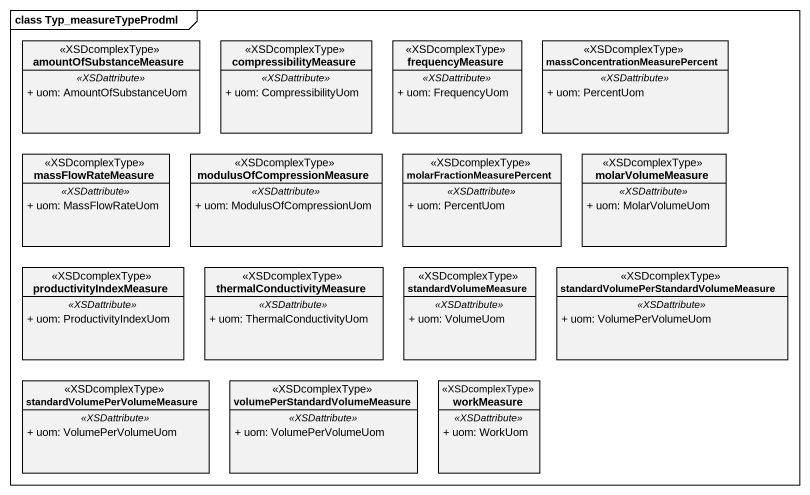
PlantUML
@startuml
mainframe class Typ_measureTypeProdml
hide circle
hide empty members
skinparam classAttributeIconSize 0
class amountOfSubstanceMeasure <<XSDcomplexType>> {
  .. <<XSDattribute>> ..
  + uom: AmountOfSubstanceUom
}
class compressibilityMeasure <<XSDcomplexType>> {
  .. <<XSDattribute>> ..
  + uom: CompressibilityUom
}
class frequencyMeasure <<XSDcomplexType>> {
  .. <<XSDattribute>> ..
  + uom: FrequencyUom
}
class "massConcentrationMeasurePercent" as massConcentrationMeasurePerc <<XSDcomplexType>> {
  .. <<XSDattribute>> ..
  + uom: PercentUom
}
class massFlowRateMeasure <<XSDcomplexType>> {
  .. <<XSDattribute>> ..
  + uom: MassFlowRateUom
}
class modulusOfCompressionMeasure <<XSDcomplexType>> {
  .. <<XSDattribute>> ..
  + uom: ModulusOfCompressionUom
}
class molarFractionMeasurePercent <<XSDcomplexType>> {
  .. <<XSDattribute>> ..
  + uom: PercentUom
}
class molarVolumeMeasure <<XSDcomplexType>> {
  .. <<XSDattribute>> ..
  + uom: MolarVolumeUom
}
class productivityIndexMeasure <<XSDcomplexType>> {
  .. <<XSDattribute>> ..
  + uom: ProductivityIndexUom
}
class thermalConductivityMeasure <<XSDcomplexType>> {
  .. <<XSDattribute>> ..
  + uom: ThermalConductivityUom
}
class standardVolumeMeasure <<XSDcomplexType>> {
  .. <<XSDattribute>> ..
  + uom: VolumeUom
}
class "standardVolumePerStandardVolumeMeasure" as standardVolumePerStandardVol <<XSDcomplexType>> {
  .. <<XSDattribute>> ..
  + uom: VolumePerVolumeUom
}
class "standardVolumePerVolumeMeasure" as standardVolumePerVolumeMeasu <<XSDcomplexType>> {
  .. <<XSDattribute>> ..
  + uom: VolumePerVolumeUom
}
class "volumePerStandardVolumeMeasure" as volumePerStandardVolumeMeasu <<XSDcomplexType>> {
  .. <<XSDattribute>> ..
  + uom: VolumePerVolumeUom
}
class workMeasure <<XSDcomplexType>> {
  .. <<XSDattribute>> ..
  + uom: WorkUom
}
@enduml
